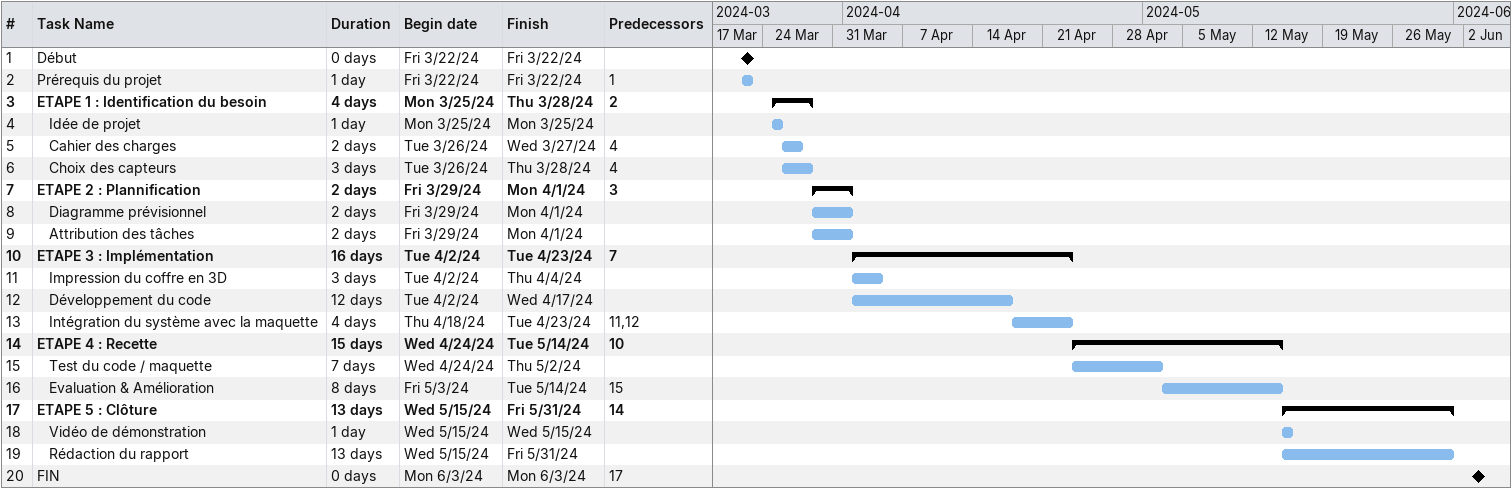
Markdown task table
| ID | Level | Task | Duration | Start | Finish | Predecessors |
|---|---|---|---|---|---|---|
| 1 | 1 | Début | 0d | 2024-03-22 | 2024-03-22 |  |
| 2 | 1 | Prérequis du projet | 1d | 2024-03-22 | 2024-03-22 | 1 |
| 3 | 1 | **ETAPE 1 : Identification du besoin** | 4d | 2024-03-25 | 2024-03-28 | 2 |
| 4 | 2 | Idée de projet | 1d | 2024-03-25 | 2024-03-25 |  |
| 5 | 2 | Cahier des charges | 2d | 2024-03-26 | 2024-03-27 | 4 |
| 6 | 2 | Choix des capteurs | 3d | 2024-03-26 | 2024-03-28 | 4 |
| 7 | 1 | **ETAPE 2 : Plannification** | 2d | 2024-03-29 | 2024-04-01 | 3 |
| 8 | 2 | Diagramme prévisionnel | 2d | 2024-03-29 | 2024-04-01 |  |
| 9 | 2 | Attribution des tâches | 2d | 2024-03-29 | 2024-04-01 |  |
| 10 | 1 | **ETAPE 3 : Implémentation** | 16d | 2024-04-02 | 2024-04-23 | 7 |
| 11 | 2 | Impression du coffre en 3D | 3d | 2024-04-02 | 2024-04-04 |  |
| 12 | 2 | Développement du code | 12d | 2024-04-02 | 2024-04-17 |  |
| 13 | 2 | Intégration du système avec la maquette | 4d | 2024-04-18 | 2024-04-23 | 11, 12 |
| 14 | 1 | **ETAPE 4 : Recette** | 15d | 2024-04-24 | 2024-05-14 | 10 |
| 15 | 2 | Test du code / maquette | 7d | 2024-04-24 | 2024-05-02 |  |
| 16 | 2 | Evaluation & Amélioration | 8d | 2024-05-03 | 2024-05-14 | 15 |
| 17 | 1 | **ETAPE 5 : Clôture** | 13d | 2024-05-15 | 2024-05-31 | 14 |
| 18 | 2 | Vidéo de démonstration | 1d | 2024-05-15 | 2024-05-15 |  |
| 19 | 2 | Rédaction du rapport | 13d | 2024-05-15 | 2024-05-31 |  |
| 20 | 1 | FIN | 0d | 2024-06-03 | 2024-06-03 | 17 |
